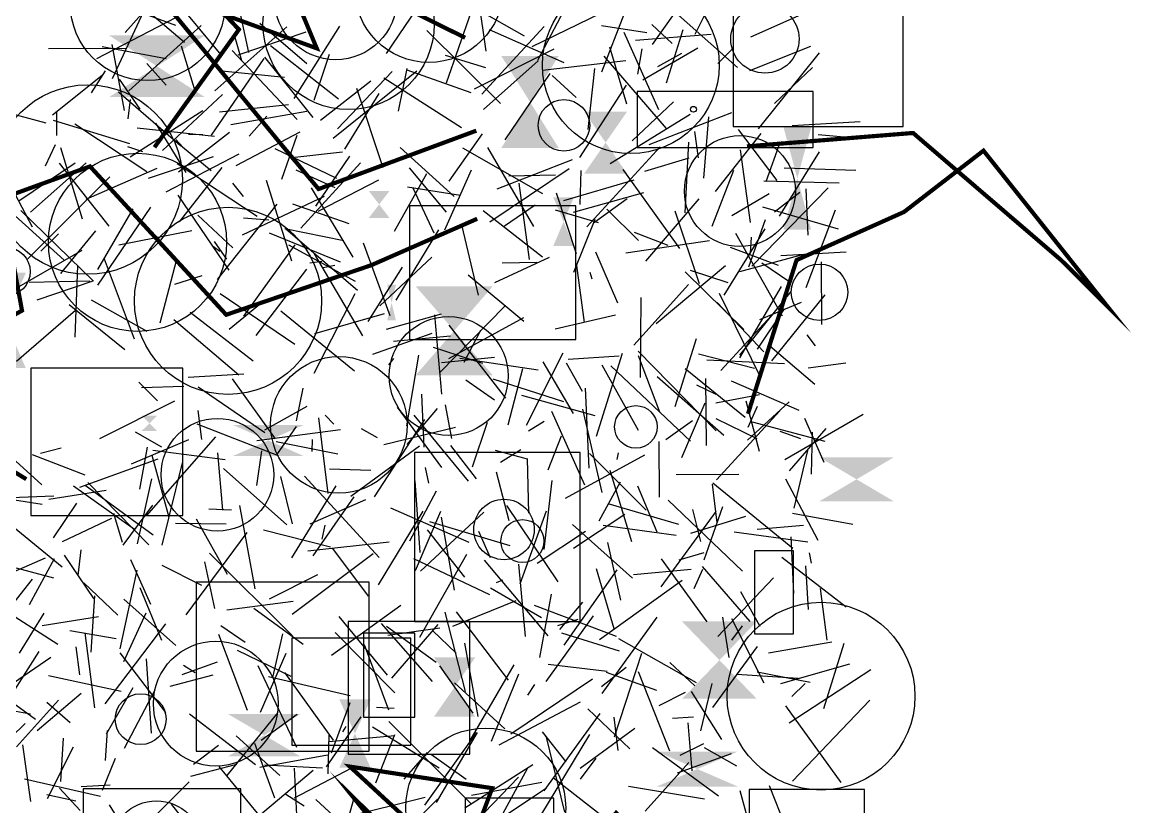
# Model space of a CAD drawing. Extents: x 39652501 to 39653363, y 39457785 to 39458687.
# Drawn here: x 39653230.5 to 39653362.9, y 39458307.1 to 39458400.8 of the extents above; entities that cross this region are included whole.
import ezdxf

# ---------------------------------------------------------------- set-up
doc = ezdxf.new("R2010")
doc.units = 0
doc.layers.get('0').update_dxf_attribs({"linetype": 'CONTINUOUS'})

msp = doc.modelspace()

# ---------------------------------------------------------------- linework, layer by layer
for p, q in [((39653249.8793, 39458398.3449), (39653240.9243, 39458406.0178)), ((39653305.777, 39458398.1174), (39653311.3656, 39458406.0552)), ((39653247.2912, 39458405.2503), (39653254.199, 39458396.8932)), ((39653280.5341, 39458404.802), (39653290.42, 39458399.1395)), ((39653239.981, 39458403.7133), (39653248.8017, 39458400.4283)), ((39653241.2522, 39458394.0792), (39653245.5346, 39458403.2321)), ((39653246.0613, 39458403.2699), (39653242.7668, 39458399.5742)), ((39653273.9967, 39458397.0451), (39653278.38, 39458403.5334)), ((39653285.9045, 39458397.3137), (39653285.0055, 39458403.4229)), ((39653292.053, 39458396.2377), (39653296.23, 39458404.156)), ((39653306.7094, 39458403.5889), (39653315.9385, 39458395.3669)), ((39653310.8745, 39458399.3602), (39653313.1952, 39458404.0743)), ((39653256.3177, 39458402.6875), (39653257.5097, 39458397.1781)), ((39653284.0815, 39458401.9482), (39653281.1138, 39458393.5098)), ((39653291.395, 39458397.882), (39653299.6893, 39458401.8927)), ((39653302.4065, 39458401.917), (39653299.681, 39458394.8191)), ((39653325.9865, 39458402.7853), (39653317.4712, 39458399.0118)), ((39653239.3956, 39458396.4579), (39653248.8154, 39458401.3468)), ((39653243.2016, 39458392.5875), (39653251.8475, 39458400.3969)), ((39653264.4771, 39458395.8116), (39653258.8746, 39458400.625)), ((39653299.6612, 39458400.3927), (39653305.0828, 39458399.5673)), ((39653305.6997, 39458400.494), (39653308.1258, 39458398.2219)), ((39653253.4873, 39458392.6067), (39653262.0724, 39458400.2438)), ((39653256.7219, 39458396.1813), (39653255.8346, 39458399.2448)), ((39653264.3728, 39458399.608), (39653256.2391, 39458396.8577)), ((39653262.9728, 39458391.6762), (39653268.4355, 39458400.325)), ((39653287.6256, 39458391.0558), (39653278.8102, 39458399.7768)), ((39653285.3729, 39458392.1794), (39653292.8356, 39458400.2767)), ((39653286.2741, 39458399.8967), (39653295.18, 39458395.9588)), ((39653302.3277, 39458399.6083), (39653306.4716, 39458390.3532)), ((39653303.7224, 39458398.6284), (39653312.7624, 39458399.3456)), ((39653309.3913, 39458399.8672), (39653307.3997, 39458393.5148)), ((39653247.6622, 39458396.3965), (39653240.0111, 39458397.8428)), ((39653241.1921, 39458398.112), (39653242.6514, 39458390.2484)), ((39653249.4463, 39458397.9568), (39653251.1506, 39458392.4791)), ((39653268.2721, 39458391.572), (39653260.1546, 39458397.9751)), ((39653300.6162, 39458397.8294), (39653302.6806, 39458391.0165)), ((39653304.6173, 39458393.8971), (39653311.1956, 39458397.7268)), ((39653324.6485, 39458397.8946), (39653317.3476, 39458394.9841)), ((39653242.87, 39458397.635), (39653233.6149, 39458397.613)), ((39653259.3374, 39458396.4455), (39653253.0644, 39458387.2763)), ((39653263.3236, 39458389.1579), (39653255.5402, 39458397.3956)), ((39653259.434, 39458396.5982), (39653265.1763, 39458389.3963)), ((39653267.1402, 39458396.9099), (39653265.3164, 39458391.4423)), ((39653280.9978, 39458396.8351), (39653285.8259, 39458395.3685)), ((39653293.9942, 39458397.5466), (39653284.4483, 39458392.8016)), ((39653307.44, 39458388.0842), (39653300.0084, 39458396.7446)), ((39653304.0358, 39458394.5886), (39653304.5215, 39458397.6036)), ((39653309.2308, 39458397.0406), (39653306.3488, 39458395.4696)), ((39653313.5616, 39458395.869), (39653315.3751, 39458397.6447)), ((39653325.6785, 39458397.1342), (39653318.3804, 39458388.0417)), ((39653245.3663, 39458395.8599), (39653247.6574, 39458393.2524)), ((39653275.4289, 39458390.1458), (39653276.4786, 39458395.2375)), ((39653292.0924, 39458396.1519), (39653285.5784, 39458390.3721)), ((39653302.5795, 39458396.1561), (39653292.6343, 39458395.0118)), ((39653298.0963, 39458387.9801), (39653298.8827, 39458395.2602)), ((39653324.8955, 39458395.3604), (39653320.3627, 39458391.092)), ((39653234.0867, 39458389.7167), (39653240.007, 39458394.4776)), ((39653238.7612, 39458392.3643), (39653240.4418, 39458394.9647)), ((39653242.0645, 39458393.9744), (39653244.5218, 39458390.3911)), ((39653261.8169, 39458394.1626), (39653254.3214, 39458394.9381)), ((39653277.6311, 39458394.9397), (39653267.6342, 39458386.9056)), ((39653274.6638, 39458394.897), (39653268.1575, 39458388.0597)), ((39653282.9717, 39458388.1817), (39653273.6792, 39458394.1079)), ((39653284.0993, 39458392.3511), (39653276.4786, 39458395.0629)), ((39653293.5093, 39458394.6702), (39653288.1172, 39458386.7479)), ((39653296.6477, 39458391.7995), (39653293.8007, 39458394.3999)), ((39653249.379, 39458386.0041), (39653241.9578, 39458392.4338)), ((39653272.105, 39458393.7229), (39653266.1201, 39458389.0602)), ((39653270.4079, 39458392.9108), (39653273.5409, 39458383.4258)), ((39653302.6141, 39458393.2677), (39653297.0662, 39458384.6267)), ((39653243.3693, 39458391.5568), (39653243.1073, 39458389.2344)), ((39653247.2325, 39458385.4445), (39653254.3904, 39458392.1548)), ((39653273.0931, 39458392.2671), (39653268.9744, 39458385.6096)), ((39653303.3307, 39458386.6258), (39653308.2895, 39458391.2918)), ((39653226.1921, 39458390.6621), (39653233.3033, 39458388.776)), ((39653234.5995, 39458387.2693), (39653234.5943, 39458390.125)), ((39653243.3857, 39458384.7155), (39653252.0404, 39458390.2561)), ((39653262.3013, 39458390.9299), (39653254.0562, 39458390.0526)), ((39653264.4939, 39458390.1186), (39653255.3787, 39458388.5185)), ((39653305.3786, 39458386.1598), (39653315.2297, 39458390.0136)), ((39653234.1809, 39458389.0881), (39653243.2887, 39458386.3054)), ((39653236.7676, 39458388.6589), (39653245.3513, 39458382.949)), ((39653246.3842, 39458388.7131), (39653250.027, 39458382.8157)), ((39653259.6786, 39458389.5622), (39653257.5923, 39458387.1615)), ((39653310.2559, 39458389.7572), (39653300.6961, 39458383.8756)), ((39653311.9126, 39458382.1574), (39653312.5033, 39458389.466)), ((39653322.4641, 39458388.4643), (39653330.582, 39458388.9364)), ((39653244.1989, 39458388.1476), (39653253.426, 39458387.1757)), ((39653255.2343, 39458387.5931), (39653249.1559, 39458382.8551)), ((39653250.3392, 39458387.3919), (39653252.0432, 39458387.3559)), ((39653256.0341, 39458383.6739), (39653263.6777, 39458387.6984)), ((39653263.288, 39458387.2692), (39653261.4536, 39458382.0032)), ((39653281.4986, 39458381.8004), (39653285.4686, 39458387.4374)), ((39653311.283, 39458384.5869), (39653310.8151, 39458387.7355)), ((39653318.7225, 39458387.4758), (39653313.266, 39458380.5656)), ((39653320.6608, 39458381.8944), (39653316.0578, 39458387.9798)), ((39653325.5477, 39458387.3765), (39653329.5884, 39458386.9935)), ((39653234.4106, 39458386.1379), (39653233.2034, 39458383.5806)), ((39653244.902, 39458385.316), (39653243.0922, 39458385.9158)), ((39653253.0374, 39458383.0296), (39653248.719, 39458386.6096)), ((39653249.6654, 39458385.8644), (39653248.8338, 39458386.7914)), ((39653275.6269, 39458385.8127), (39653282.0811, 39458379.9775)), ((39653291.6051, 39458376.3721), (39653286.0852, 39458385.8074)), ((39653306.6787, 39458385.9003), (39653297.9239, 39458376.3231)), ((39653309.6681, 39458378.0001), (39653310.1108, 39458386.4514)), ((39653321.0198, 39458386.4969), (39653319.3076, 39458381.7043)), ((39653237.6908, 39458377.2719), (39653235.0992, 39458385.7621)), ((39653245.5614, 39458382.1562), (39653253.321, 39458384.7275)), ((39653247.6675, 39458380.5048), (39653256.3979, 39458385.0465)), ((39653268.0553, 39458382.1226), (39653260.6881, 39458385.6519)), ((39653262.6916, 39458384.6053), (39653268.7404, 39458385.2888)), ((39653265.5662, 39458378.8004), (39653269.598, 39458384.788)), ((39653292.6624, 39458380.301), (39653283.1099, 39458385.7382)), ((39653310.0949, 39458384.5421), (39653304.8177, 39458382.9417)), ((39653316.2261, 39458385.5304), (39653317.4545, 39458376.8757)), ((39653325.6626, 39458385.2813), (39653320.9176, 39458377.6227)), ((39653227.3739, 39458384.4592), (39653231.671, 39458376.353)), ((39653236.7858, 39458383.9307), (39653230.056, 39458379.4246)), ((39653231.4721, 39458378.1074), (39653238.0999, 39458384.0048)), ((39653234.896, 39458383.9618), (39653240.8241, 39458376.4221)), ((39653238.107, 39458379.6325), (39653246.5998, 39458383.3568)), ((39653249.0002, 39458383.9249), (39653258.5464, 39458377.6349)), ((39653254.3341, 39458383.4127), (39653249.2099, 39458376.9336)), ((39653263.1472, 39458383.1596), (39653267.8205, 39458381.0492)), ((39653270.8832, 39458383.9812), (39653263.7574, 39458376.1932)), ((39653281.1675, 39458378.0749), (39653276.7566, 39458383.3907)), ((39653295.8028, 39458383.264), (39653286.334, 39458376.8946)), ((39653296.1608, 39458384.3296), (39653287.1853, 39458380.8585)), ((39653302.2253, 39458383.1948), (39653308.9944, 39458373.7369)), ((39653321.5101, 39458383.4029), (39653330.0759, 39458383.0965)), ((39653231.0862, 39458372.4444), (39653240.9419, 39458382.3126)), ((39653259.6277, 39458381.9297), (39653262.6392, 39458372.2893)), ((39653273.0239, 39458381.9217), (39653265.7788, 39458378.1609)), ((39653274.9584, 39458375.8345), (39653278.7963, 39458382.7178)), ((39653280.9642, 39458375.9767), (39653284.1538, 39458383.1439)), ((39653288.5993, 39458382.4325), (39653294.1712, 39458382.5397)), ((39653303.5306, 39458381.9256), (39653295.151, 39458379.4521)), ((39653297.1432, 39458379.0147), (39653297.2372, 39458383.0799)), ((39653312.9036, 39458376.4304), (39653315.4772, 39458383.0953)), ((39653319.0767, 39458381.8347), (39653328.0614, 39458381.588)), ((39653226.0224, 39458380.8984), (39653235.4777, 39458372.3668)), ((39653256.9107, 39458379.9504), (39653255.6373, 39458381.5536)), ((39653270.0071, 39458372.7309), (39653265.037, 39458380.9911)), ((39653276.4892, 39458381.1223), (39653282.8289, 39458380.1304)), ((39653277.1197, 39458380.9896), (39653279.6592, 39458375.6046)), ((39653291.0673, 39458372.4311), (39653289.8235, 39458381.5453)), ((39653326.7695, 39458380.996), (39653317.6192, 39458371.6418)), ((39653324.3769, 39458375.3461), (39653324.1284, 39458380.8641)), ((39653249.0786, 39458380.1245), (39653255.1595, 39458371.1615)), ((39653256.7853, 39458375.3838), (39653266.5892, 39458379.9952)), ((39653296.6871, 39458373.1112), (39653294.3045, 39458380.3635)), ((39653296.3492, 39458378.1118), (39653304.7237, 39458380.4469)), ((39653302.7501, 39458379.6927), (39653298.7071, 39458376.7777)), ((39653304.971, 39458372.2256), (39653311.3443, 39458379.6754)), ((39653319.6952, 39458380.2762), (39653315.2537, 39458377.6352)), ((39653323.3763, 39458380.4286), (39653320.3466, 39458378.0999)), ((39653238.9765, 39458369.8447), (39653230.3001, 39458378.2851)), ((39653245.8133, 39458378.704), (39653239.4836, 39458369.386)), ((39653239.521, 39458371.2605), (39653243.7122, 39458378.5012)), ((39653260.896, 39458379.0472), (39653253.765, 39458370.0469)), ((39653269.5188, 39458376.6979), (39653262.7841, 39458379.0361)), ((39653292.6437, 39458372.7194), (39653285.5274, 39458378.2393)), ((39653291.767, 39458378.9233), (39653288.0805, 39458376.4178)), ((39653294.1336, 39458378.3683), (39653299.2673, 39458376.8707)), ((39653300.3086, 39458378.4447), (39653304.0853, 39458374.7163)), ((39653311.3878, 39458369.5373), (39653308.4586, 39458378.2064)), ((39653318.9176, 39458378.7328), (39653327.9547, 39458376.108)), ((39653324.1174, 39458369.1054), (39653327.6228, 39458378.3731)), ((39653251.4677, 39458377.7358), (39653255.6528, 39458373.8359)), ((39653259.9449, 39458377.1556), (39653256.9164, 39458377.3878)), ((39653298.8864, 39458377.2156), (39653296.3152, 39458370.8844)), ((39653319.2439, 39458377.1753), (39653317.2375, 39458371.5199)), ((39653232.7044, 39458373.428), (39653234.8244, 39458375.5149)), ((39653235.108, 39458370.7659), (39653239.2732, 39458375.8748)), ((39653242.0318, 39458374.1726), (39653250.7355, 39458375.8935)), ((39653268.5167, 39458372.1344), (39653260.0076, 39458375.572)), ((39653268.893, 39458374.6726), (39653261.8451, 39458376.0956)), ((39653270.5151, 39458368.7211), (39653261.9642, 39458376.0542)), ((39653275.1444, 39458367.5953), (39653280.2482, 39458375.9971)), ((39653282.9943, 39458376.4266), (39653284.9352, 39458368.1948)), ((39653307.6236, 39458374.1031), (39653303.605, 39458375.6645)), ((39653319.1781, 39458376.1087), (39653314.2957, 39458368.1913)), ((39653315.6744, 39458375.5702), (39653321.2705, 39458365.699)), ((39653253.3186, 39458373.9783), (39653254.0822, 39458373.4269)), ((39653254.9368, 39458372.4816), (39653253.4521, 39458374.5955)), ((39653263.0578, 39458374.1891), (39653256.8923, 39458365.6542)), ((39653262.298, 39458374.2101), (39653270.2647, 39458369.8316)), ((39653271.2254, 39458374.434), (39653274.4023, 39458365.7549)), ((39653302.5761, 39458373.2355), (39653312.5612, 39458374.7066)), ((39653317.4858, 39458373.1386), (39653317.6078, 39458375.0907)), ((39653228.5365, 39458368.286), (39653237.6287, 39458373.5425)), ((39653271.1668, 39458363.3094), (39653265.3878, 39458373.1343)), ((39653279.4228, 39458372.7083), (39653273.1965, 39458366.92)), ((39653286.9258, 39458369.6817), (39653293.4776, 39458372.7024)), ((39653298.9585, 39458373.3684), (39653301.5801, 39458367.2784)), ((39653320.818, 39458371.7216), (39653315.0862, 39458373.8545)), ((39653323.8045, 39458373.0534), (39653316.1786, 39458370.9702)), ((39653321.1039, 39458372.9139), (39653328.9037, 39458373.3739)), ((39653236.7906, 39458363.1701), (39653237.1028, 39458371.7059)), ((39653243.9023, 39458362.9312), (39653240.3013, 39458372.4915)), ((39653246.9701, 39458364.8725), (39653248.9206, 39458372.3315)), ((39653258.4261, 39458363.3721), (39653264.4714, 39458371.2676)), ((39653264.8419, 39458372.0289), (39653266.2629, 39458372.24)), ((39653266.4356, 39458371.493), (39653267.8109, 39458371.7499)), ((39653271.7878, 39458365.0124), (39653275.9228, 39458371.5073)), ((39653291.9588, 39458372.0629), (39653287.8222, 39458371.9916)), ((39653297.6522, 39458364.8999), (39653296.7435, 39458371.7184)), ((39653306.2048, 39458364.7905), (39653314.5004, 39458371.717)), ((39653322.192, 39458369.7281), (39653318.817, 39458372.0119)), ((39653326.0043, 39458364.6644), (39653325.941, 39458372.1779)), ((39653248.7056, 39458369.5028), (39653251.9875, 39458370.5224)), ((39653290.4112, 39458365.0271), (39653283.7477, 39458370.5845)), ((39653298.2765, 39458370.9211), (39653298.5071, 39458370.1442)), ((39653309.6724, 39458370.9731), (39653316.6621, 39458364.0628)), ((39653314.7963, 39458369.6478), (39653310.3162, 39458371.144)), ((39653231.3082, 39458369.7226), (39653238.5641, 39458369.89)), ((39653238.8986, 39458369.8328), (39653232.2329, 39458367.563)), ((39653303.5364, 39458362.2216), (39653310.0837, 39458369.4604)), ((39653321.1429, 39458369.1994), (39653316.1684, 39458360.6844)), ((39653316.1858, 39458360.9965), (39653322.3505, 39458368.6129)), ((39653245.4105, 39458363.852), (39653238.7459, 39458367.5984)), ((39653263.0617, 39458362.2933), (39653254.1037, 39458368.3432)), ((39653270.2248, 39458368.3549), (39653265.3137, 39458358.8392)), ((39653304.3832, 39458367.9095), (39653304.2968, 39458358.3522)), ((39653313.4775, 39458367.2863), (39653319.0647, 39458361.4029)), ((39653313.7442, 39458368.4296), (39653318.5228, 39458358.6693)), ((39653318.5985, 39458365.2715), (39653323.5739, 39458367.3368)), ((39653320.0269, 39458360.3467), (39653326.4107, 39458368.2172)), ((39653236.8324, 39458366.3459), (39653229.7939, 39458360.2478)), ((39653242.7532, 39458361.6522), (39653236.0813, 39458367.0418)), ((39653258.0786, 39458360.2872), (39653250.5448, 39458366.1151)), ((39653255.1819, 39458364.1137), (39653258.9266, 39458367.199)), ((39653270.1628, 39458359.113), (39653261.3522, 39458366.2501)), ((39653273.7309, 39458365.9542), (39653265.4001, 39458363.5732)), ((39653273.9938, 39458364.1113), (39653280.5713, 39458365.9486)), ((39653280.3456, 39458358.9327), (39653288.117, 39458366.8443)), ((39653313.9225, 39458359.1788), (39653320.426, 39458366.234)), ((39653321.5139, 39458366.5464), (39653318.2621, 39458361.7182)), ((39653248.598, 39458365.2605), (39653256.3546, 39458358.6518)), ((39653280.5864, 39458356.3516), (39653279.7838, 39458365.8195)), ((39653281.4328, 39458364.6117), (39653288.1948, 39458355.8899)), ((39653281.4472, 39458360.6178), (39653290.3814, 39458365.525)), ((39653294.1365, 39458364.1758), (39653301.3366, 39458365.8159)), ((39653279.4185, 39458363.6131), (39653272.3132, 39458361.0898)), ((39653274.8454, 39458362.6806), (39653281.6505, 39458363.3069)), ((39653285.235, 39458363.9559), (39653283.2214, 39458360.1333)), ((39653324.2251, 39458363.4263), (39653325.2054, 39458362.109)), ((39653310.9807, 39458362.9524), (39653308.4258, 39458354.8242)), ((39653325.1781, 39458357.5098), (39653319.7753, 39458362.0874)), ((39653276.4113, 39458352.5865), (39653277.8667, 39458361.0212)), ((39653285.4829, 39458359.9979), (39653279.6097, 39458361.9345)), ((39653280.5667, 39458360.115), (39653286.8785, 39458360.762)), ((39653290.7294, 39458352.6284), (39653295.1166, 39458361.2921)), ((39653301.7836, 39458360.8957), (39653295.6852, 39458360.4873)), ((39653302.1455, 39458361.2269), (39653299.0547, 39458351.2917)), ((39653304.0598, 39458361.4752), (39653313.3647, 39458351.9696)), ((39653304.0689, 39458360.9714), (39653306.6015, 39458354.2326)), ((39653311.2628, 39458361.1584), (39653317.9564, 39458359.4527)), ((39653274.8368, 39458360.6123), (39653274.2159, 39458359.8653)), ((39653282.7458, 39458360.6337), (39653292.1313, 39458359.2693)), ((39653288.5147, 39458352.7014), (39653290.2898, 39458359.426)), ((39653292.6571, 39458360.2279), (39653296.2904, 39458354.0465)), ((39653297.3965, 39458356.6846), (39653295.4997, 39458360.0511)), ((39653304.0833, 39458352.0168), (39653299.7629, 39458359.8004)), ((39653300.8026, 39458359.7344), (39653310.2961, 39458350.747)), ((39653316.8351, 39458353.5634), (39653309.6877, 39458359.384)), ((39653321.5547, 39458359.9844), (39653312.2732, 39458360.4153)), ((39653324.3755, 39458359.4993), (39653328.8522, 39458360.0801)), ((39653256.9439, 39458358.7348), (39653250.2803, 39458358.3509)), ((39653255.5635, 39458358.2012), (39653260.6887, 39458351.0272)), ((39653283.4735, 39458358.0814), (39653286.8757, 39458355.6849)), ((39653295.1953, 39458355.4277), (39653286.7425, 39458358.1436)), ((39653306.3158, 39458358.4689), (39653314.2863, 39458351.4384)), ((39653312.2096, 39458350.2343), (39653312.1528, 39458358.2311)), ((39653244.3969, 39458357.7709), (39653246.6462, 39458355.5624)), ((39653244.7054, 39458357.1294), (39653249.7702, 39458357.3034)), ((39653251.5038, 39458357.2097), (39653259.4407, 39458351.7805)), ((39653263.2328, 39458353.1791), (39653264.029, 39458357.0651)), ((39653297.7127, 39458357.0548), (39653298.1725, 39458347.5068)), ((39653311.0355, 39458357.4489), (39653313.334, 39458356.3687)), ((39653323.2787, 39458354.416), (39653315.2229, 39458357.9164)), ((39653239.7373, 39458351.0376), (39653248.7127, 39458355.5654)), ((39653278.1708, 39458356.3478), (39653278.4407, 39458350.0157)), ((39653298.9378, 39458353.7522), (39653290.1755, 39458356.1909)), ((39653318.5547, 39458356.2621), (39653313.3423, 39458355.2905)), ((39653316.935, 39458355.5538), (39653318.5155, 39458349.5231)), ((39653322.0916, 39458355.4277), (39653317.1113, 39458350.8495)), ((39653251.9262, 39458350.936), (39653251.4955, 39458354.39)), ((39653264.4771, 39458354.8861), (39653259.4167, 39458352.0696)), ((39653280.6128, 39458347.5826), (39653275.3269, 39458354.7975)), ((39653276.4425, 39458350.3406), (39653280.0952, 39458354.6508)), ((39653281.7894, 39458351.0706), (39653281.0262, 39458355.0867)), ((39653297.6695, 39458345.4732), (39653293.743, 39458354.2819)), ((39653297.3946, 39458354.5715), (39653299.728, 39458344.5972)), ((39653309.2692, 39458348.7719), (39653312.0718, 39458355.3192)), ((39653313.4131, 39458346.1017), (39653320.9663, 39458354.3701)), ((39653318.2567, 39458354.8843), (39653317.143, 39458352.3609)), ((39653261.0729, 39458348.9888), (39653251.3667, 39458352.7603)), ((39653265.8737, 39458353.5391), (39653266.9665, 39458344.4822)), ((39653267.7155, 39458352.7657), (39653266.6717, 39458353.8438)), ((39653272.5466, 39458344.0922), (39653278.5638, 39458353.3337)), ((39653283.7902, 39458345.9581), (39653277.3003, 39458353.8273)), ((39653284.2747, 39458347.6861), (39653286.0603, 39458353.0092)), ((39653292.8244, 39458353.0882), (39653290.9539, 39458351.9447)), ((39653310.5385, 39458353.1468), (39653307.365, 39458350.8879)), ((39653318.2899, 39458351.0311), (39653313.3743, 39458353.3939)), ((39653326.3955, 39458350.7152), (39653317.7168, 39458353.0232)), ((39653321.5692, 39458348.5495), (39653330.922, 39458353.9494)), ((39653323.9199, 39458353.504), (39653326.2343, 39458348.2188)), ((39653247.1518, 39458350.0184), (39653244.0018, 39458351.8144)), ((39653268.4917, 39458352.1042), (39653258.5139, 39458350.7722)), ((39653260.9099, 39458349.1016), (39653263.2545, 39458352.4735)), ((39653272.9254, 39458351.1321), (39653271.0003, 39458352.1999)), ((39653282.2436, 39458352.3805), (39653273.6747, 39458350.3155)), ((39653320.9669, 39458351.9478), (39653323.4568, 39458351.0416)), ((39653326.4719, 39458352.2427), (39653322.0961, 39458347.1969)), ((39653324.7537, 39458346.7883), (39653324.8732, 39458351.822)), ((39653232.8375, 39458345.5217), (39653227.5011, 39458350.3335)), ((39653250.3421, 39458350.8763), (39653243.499, 39458347.9982)), ((39653253.5805, 39458351.2362), (39653245.2667, 39458341.8061)), ((39653260.8172, 39458350.6949), (39653268.1733, 39458349.2276)), ((39653265.0961, 39458349.5153), (39653265.1549, 39458350.9214)), ((39653269.7475, 39458344.1672), (39653277.918, 39458350.1972)), ((39653281.625, 39458350.2185), (39653284.7134, 39458346.2178)), ((39653294.8401, 39458351.331), (39653293.2672, 39458347.2765)), ((39653306.6186, 39458344.0468), (39653306.5576, 39458350.7167)), ((39653231.6692, 39458349.1545), (39653237.9469, 39458346.6981)), ((39653235.1392, 39458349.9175), (39653232.6572, 39458349.2519)), ((39653244.5286, 39458345.022), (39653245.4542, 39458350.0177)), ((39653248.027, 39458341.6096), (39653245.9918, 39458349.037)), ((39653246.0757, 39458349.6693), (39653254.7014, 39458348.5361)), ((39653254.4379, 39458342.5031), (39653253.8416, 39458349.341)), ((39653259.0437, 39458349.5956), (39653258.4712, 39458345.4364)), ((39653290.8284, 39458348.6016), (39653287.0334, 39458349.6369)), ((39653290.0238, 39458349.7181), (39653287.595, 39458348.1925)), ((39653295.3789, 39458343.9269), (39653304.8517, 39458349.0972)), ((39653298.2275, 39458349.2795), (39653304.9937, 39458342.5071)), ((39653301.6557, 39458349.3471), (39653301.5255, 39458348.5527)), ((39653322.6904, 39458342.7507), (39653324.3228, 39458349.6371)), ((39653246.6788, 39458348.5678), (39653237.3087, 39458345.1876)), ((39653247.1936, 39458338.3122), (39653249.6173, 39458348.1543)), ((39653262.0836, 39458340.7386), (39653254.5023, 39458347.464)), ((39653267.1719, 39458347.4459), (39653272.1202, 39458347.2873)), ((39653278.6063, 39458347.5957), (39653278.9941, 39458345.7119)), ((39653290.9985, 39458342.1513), (39653290.8418, 39458348.6824)), ((39653245.9118, 39458346.2451), (39653244.1907, 39458338.4886)), ((39653261.3132, 39458346.4995), (39653262.7188, 39458340.8805)), ((39653273.1041, 39458336.8287), (39653264.193, 39458346.5524)), ((39653287.0767, 39458347.0604), (39653288.5947, 39458341.2761)), ((39653303.3153, 39458338.7163), (39653300.7087, 39458347.2398)), ((39653308.5785, 39458346.7366), (39653316.0768, 39458346.777)), ((39653321.6528, 39458346.2198), (39653325.5101, 39458338.9153)), ((39653233.6517, 39458343.8096), (39653240.4911, 39458344.8959)), ((39653243.885, 39458340.1921), (39653236.5875, 39458345.3558)), ((39653246.1223, 39458339.5255), (39653237.9771, 39458345.4603)), ((39653245.596, 39458338.3422), (39653238.2948, 39458345.7871)), ((39653267.9293, 39458345.4035), (39653262.6614, 39458336.801)), ((39653276.7626, 39458338.8149), (39653279.9794, 39458344.7955)), ((39653278.0295, 39458337.4479), (39653277.4172, 39458346.0047)), ((39653292.82, 39458337.7921), (39653293.7891, 39458346.0304)), ((39653301.9143, 39458345.8501), (39653299.3512, 39458341.1989)), ((39653303.9622, 39458345.384), (39653306.2914, 39458339.9208)), ((39653312.9027, 39458345.6098), (39653313.4402, 39458340.9644)), ((39653312.9863, 39458345.7605), (39653322.5409, 39458337.964)), ((39653232.8433, 39458343.1801), (39653224.022, 39458344.5774)), ((39653228.1183, 39458343.9696), (39653234.2556, 39458344.2246)), ((39653264.8688, 39458340.8451), (39653271.5073, 39458343.77)), ((39653270.0791, 39458344.0804), (39653265.1759, 39458337.0485)), ((39653316.5222, 39458335.1884), (39653307.63, 39458343.6782)), ((39653234.1953, 39458339.2081), (39653236.9922, 39458343.3178)), ((39653242.5311, 39458338.3305), (39653246.0768, 39458343.1111)), ((39653252.7683, 39458342.6598), (39653255.4854, 39458342.5293)), ((39653258.3184, 39458333.0863), (39653256.4561, 39458343.0436)), ((39653278.3155, 39458342.3607), (39653273.0037, 39458333.5746)), ((39653283.8806, 39458338.6228), (39653274.5262, 39458342.7137)), ((39653277.4629, 39458335.2939), (39653280.5008, 39458342.3884)), ((39653285.6084, 39458342.2415), (39653278.0443, 39458335.1899)), ((39653288.3119, 39458343.0704), (39653294.464, 39458333.9334)), ((39653293.0623, 39458342.3766), (39653289.9381, 39458333.6718)), ((39653308.9279, 39458340.7732), (39653300.4683, 39458343.232)), ((39653313.316, 39458342.3203), (39653306.7708, 39458333.3446)), ((39653310.5419, 39458342.5829), (39653311.5179, 39458338.7387)), ((39653314.1181, 39458342.9029), (39653311.8916, 39458336.5305)), ((39653322.4924, 39458342.1231), (39653329.6951, 39458340.8297)), ((39653235.2397, 39458335.694), (39653227.4678, 39458342.0273)), ((39653241.1378, 39458341.5153), (39653235.2429, 39458338.7175)), ((39653242.471, 39458338.6428), (39653241.4247, 39458342.0768)), ((39653248.7902, 39458340.946), (39653254.8228, 39458340.8451)), ((39653251.2485, 39458341.4617), (39653254.9739, 39458334.8673)), ((39653288.7593, 39458338.2244), (39653279.168, 39458341.0903)), ((39653282.1311, 39458332.934), (39653280.5622, 39458341.6755)), ((39653303.3835, 39458334.3632), (39653296.1991, 39458340.7764)), ((39653302.467, 39458341.9848), (39653296.3454, 39458337.9006)), ((39653316.8971, 39458341.7224), (39653310.2921, 39458339.6871)), ((39653257.3221, 39458339.823), (39653250.0197, 39458330.0087)), ((39653267.2858, 39458338.0932), (39653259.2821, 39458340.1054)), ((39653266.2938, 39458339.0431), (39653266.6534, 39458340.6987)), ((39653283.3437, 39458334.4983), (39653278.8939, 39458340.1617)), ((39653284.9773, 39458339.9857), (39653286.3866, 39458336.8269)), ((39653292.004, 39458336.1509), (39653297.7712, 39458339.9972)), ((39653299.8827, 39458340.7149), (39653308.6003, 39458339.5155)), ((39653324.3351, 39458338.6858), (39653315.5172, 39458339.8678)), ((39653318.275, 39458340.2347), (39653323.7973, 39458340.7018)), ((39653274.3283, 39458338.6704), (39653264.5917, 39458337.5937)), ((39653300.3936, 39458338.6346), (39653301.9286, 39458331.7426)), ((39653322.3059, 39458339.2926), (39653322.6217, 39458332.5438)), ((39653239.0255, 39458331.9583), (39653235.511, 39458337.1144)), ((39653237.4952, 39458337.7402), (39653237.0999, 39458334.7083)), ((39653252.8351, 39458337.342), (39653262.7753, 39458327.4839)), ((39653272.4135, 39458337.2737), (39653262.7106, 39458330.0439)), ((39653267.553, 39458337.9047), (39653271.7987, 39458332.2101)), ((39653283.5374, 39458337.1921), (39653277.9451, 39458327.2904)), ((39653308.9371, 39458336.5488), (39653311.9362, 39458337.4445)), ((39653321.2342, 39458336.8772), (39653328.8978, 39458330.9443)), ((39653324.4913, 39458337.3778), (39653324.7101, 39458336.1501)), ((39653224.0922, 39458332.8323), (39653233.2721, 39458336.7817)), ((39653229.7596, 39458335.5866), (39653234.2214, 39458334.4025)), ((39653231.3539, 39458331.2385), (39653234.3153, 39458336.717)), ((39653243.4169, 39458336.5834), (39653245.7857, 39458331.2629)), ((39653251.9137, 39458333.4799), (39653247.2108, 39458335.8891)), ((39653252.2689, 39458336.3363), (39653253.4299, 39458330.7395)), ((39653286.3288, 39458332.3849), (39653277.2731, 39458336.6618)), ((39653293.2896, 39458327.4836), (39653285.7159, 39458336.5034)), ((39653290.5953, 39458327.391), (39653289.7893, 39458336.0397)), ((39653299.0267, 39458335.5308), (39653301.1504, 39458328.3606)), ((39653312.2875, 39458329.1634), (39653306.8629, 39458336.667)), ((39653311.7074, 39458335.7804), (39653317.4147, 39458329.1931)), ((39653324.0448, 39458335.8393), (39653324.3542, 39458330.6192)), ((39653231.6562, 39458334.2705), (39653227.86, 39458329.3758)), ((39653244.1638, 39458335.3202), (39653242.1458, 39458325.9483)), ((39653265.7512, 39458334.7799), (39653259.9877, 39458331.8691)), ((39653287.1199, 39458333.8385), (39653287.8981, 39458334.1644)), ((39653301.4952, 39458335.359), (39653295.1678, 39458326.356)), ((39653303.4917, 39458334.7932), (39653310.3779, 39458335.4515)), ((39653311.7612, 39458335.4212), (39653310.7185, 39458333.0948)), ((39653313.576, 39458327.3864), (39653320.234, 39458334.4046)), ((39653241.8996, 39458329.9656), (39653237.8228, 39458333.8089)), ((39653247.1493, 39458326.9142), (39653244.5582, 39458333.2193)), ((39653286.4024, 39458333.223), (39653292.5075, 39458329.6883)), ((39653309.3331, 39458334.0834), (39653299.4227, 39458327.0088)), ((39653325.7928, 39458333.1224), (39653326.5798, 39458326.9743)), ((39653225.0866, 39458332.6636), (39653234.7309, 39458326.4806)), ((39653239.1278, 39458332.2496), (39653238.6563, 39458325.5119)), ((39653242.6104, 39458331.8662), (39653248.8068, 39458326.3141)), ((39653262.8588, 39458331.5794), (39653254.9208, 39458330.5644)), ((39653281.9134, 39458328.6288), (39653289.4914, 39458331.7096)), ((39653292.3096, 39458324.8986), (39653293.7, 39458332.4564)), ((39653297.4114, 39458331.5161), (39653294.6439, 39458328.2551)), ((39653316.2881, 39458332.7639), (39653318.6009, 39458328.6233)), ((39653230.1312, 39458325.4009), (39653233.092, 39458330.1903)), ((39653242.6104, 39458324.4252), (39653245.269, 39458330.2132)), ((39653264.0286, 39458326.4311), (39653258.163, 39458330.7481)), ((39653267.4055, 39458325.1588), (39653275.7085, 39458331.1506)), ((39653280.9565, 39458330.319), (39653283.3782, 39458320.8234)), ((39653288.5771, 39458322.1661), (39653282.3644, 39458330.3317)), ((39653291.6276, 39458331.1324), (39653301.4211, 39458327.44)), ((39653239.5955, 39458329.7493), (39653232.8619, 39458328.6656)), ((39653247.5805, 39458328.9096), (39653240.3292, 39458319.3546)), ((39653268.3033, 39458329.7981), (39653274.0806, 39458322.7968)), ((39653273.3531, 39458328.9667), (39653279.4419, 39458322.0132)), ((39653274.6277, 39458322.4105), (39653280.147, 39458328.8529)), ((39653298.6797, 39458329.8738), (39653293.026, 39458322.0295)), ((39653296.8313, 39458329.4519), (39653294.4015, 39458328.6634)), ((39653299.7674, 39458320.5789), (39653306.3429, 39458329.7283)), ((39653314.9462, 39458324.887), (39653314.1904, 39458329.7046)), ((39653315.2269, 39458329.5693), (39653319.0581, 39458321.852)), ((39653236.1754, 39458328.1212), (39653241.681, 39458327.1561)), ((39653237.9691, 39458327.8457), (39653239.1158, 39458318.8937)), ((39653253.9246, 39458327.68), (39653257.3513, 39458318.6029)), ((39653254.1918, 39458328.7316), (39653257.1242, 39458326.7244)), ((39653261.5544, 39458327.7044), (39653260.3684, 39458322.4921)), ((39653267.8587, 39458327.8925), (39653274.9837, 39458320.6861)), ((39653273.9976, 39458328.6523), (39653279.9129, 39458324.3179)), ((39653280.3821, 39458328.3935), (39653274.1692, 39458327.5093)), ((39653282.3133, 39458325.4291), (39653279.496, 39458328.1144)), ((39653294.9112, 39458327.8247), (39653301.8017, 39458325.691)), ((39653315.2341, 39458326.9523), (39653316.5233, 39458328.6611)), ((39653271.3273, 39458326.4505), (39653274.2371, 39458318.641)), ((39653283.2942, 39458326.5904), (39653284.8851, 39458317.8547)), ((39653301.7004, 39458327.1687), (39653310.9791, 39458321.8883)), ((39653319.6121, 39458325.4663), (39653327.1905, 39458326.7501)), ((39653326.2249, 39458318.8121), (39653328.6483, 39458326.601)), ((39653226.7745, 39458316.6172), (39653232.4851, 39458325.6164)), ((39653237.3524, 39458322.8362), (39653236.901, 39458326.1826)), ((39653247.6165, 39458318.3048), (39653242.1675, 39458325.4338)), ((39653262.607, 39458322.6299), (39653256.1951, 39458325.7376)), ((39653261.9562, 39458325.3777), (39653258.8884, 39458318.3339)), ((39653301.2164, 39458315.4276), (39653304.4835, 39458325.4269)), ((39653312.9709, 39458318.9337), (39653318.3172, 39458326.1981)), ((39653233.8872, 39458324.8758), (39653227.1073, 39458320.2299)), ((39653245.2841, 39458324.7443), (39653245.8918, 39458315.8587)), ((39653253.7732, 39458324.3496), (39653249.5371, 39458322.8207)), ((39653251.137, 39458323.0717), (39653249.7472, 39458323.9542)), ((39653263.2683, 39458314.1422), (39653258.6576, 39458323.9022)), ((39653284.3573, 39458318.2563), (39653280.3802, 39458323.8948)), ((39653289.2039, 39458324.0078), (39653283.9329, 39458314.9823)), ((39653293.3204, 39458324.0894), (39653300.3733, 39458323.261)), ((39653302.6083, 39458323.6796), (39653299.6798, 39458321.4067)), ((39653307.8259, 39458324.2979), (39653310.8135, 39458321.4943)), ((39653321.0924, 39458321.7896), (39653329.3284, 39458324.1287)), ((39653242.311, 39458320.8424), (39653233.6128, 39458322.6847)), ((39653253.2359, 39458322.7972), (39653248.1027, 39458321.4474)), ((39653269.6581, 39458320.3147), (39653259.9141, 39458322.6002)), ((39653267.6794, 39458315.0039), (39653261.8376, 39458323.1083)), ((39653286.5177, 39458314.9138), (39653289.8195, 39458322.9537)), ((39653288.8444, 39458315.7767), (39653298.5995, 39458322.3522)), ((39653300.2215, 39458323.1291), (39653306.2477, 39458320.9739)), ((39653304.0588, 39458323.2136), (39653307.7898, 39458313.7378)), ((39653315.8267, 39458322.9095), (39653323.1806, 39458322.434)), ((39653324.6177, 39458321.9181), (39653318.2869, 39458323.1493)), ((39653322.0911, 39458317.0743), (39653331.8512, 39458323.4727)), ((39653232.0493, 39458317.4738), (39653226.3824, 39458321.6078)), ((39653243.6788, 39458321.2823), (39653240.508, 39458315.7431)), ((39653246.3102, 39458320.9978), (39653242.6376, 39458314.0253)), ((39653288.1335, 39458316.3564), (39653282.1281, 39458321.8806)), ((39653291.6641, 39458321.676), (39653290.8305, 39458320.3911)), ((39653311.5439, 39458316.1422), (39653312.8869, 39458321.7819)), ((39653323.9886, 39458321.7755), (39653322.4009, 39458320.2403)), ((39653229.7741, 39458314.2304), (39653234.8198, 39458319.8019)), ((39653237.5264, 39458320.6123), (39653232.2528, 39458316.1359)), ((39653287.4486, 39458314.4598), (39653297.1666, 39458319.6161)), ((39653306.5671, 39458319.1437), (39653309.7015, 39458320.7538)), ((39653314.0624, 39458315.1054), (39653310.4338, 39458320.8216)), ((39653322.4977, 39458310.1092), (39653331.7499, 39458319.8147)), ((39653231.4485, 39458318.1164), (39653225.3489, 39458319.2316)), ((39653236.2071, 39458317.1024), (39653233.4302, 39458319.5229)), ((39653254.9416, 39458310.7955), (39653261.0409, 39458318.3214)), ((39653267.4405, 39458313.4974), (39653269.6609, 39458319.5028)), ((39653272.8081, 39458318.9615), (39653274.9209, 39458318.8242)), ((39653303.0682, 39458313.9668), (39653298.055, 39458318.7616)), ((39653321.6648, 39458319.1217), (39653328.2531, 39458309.9553)), ((39653230.818, 39458317.009), (39653221.2622, 39458307.7405)), ((39653258.3506, 39458312.0543), (39653250.4696, 39458318.1308)), ((39653259.0365, 39458315.0076), (39653263.317, 39458318.1224)), ((39653270.9116, 39458317.7973), (39653266.7697, 39458311.8172)), ((39653284.1415, 39458307.3832), (39653274.287, 39458317.265)), ((39653292.8282, 39458308.948), (39653299.5015, 39458318.1962)), ((39653301.66, 39458313.7963), (39653301.1819, 39458317.777)), ((39653310.6783, 39458317.7546), (39653308.1669, 39458317.5932)), ((39653309.9935, 39458317.0981), (39653310.4616, 39458311.3454)), ((39653240.4125, 39458312.6044), (39653240.6648, 39458316.1565)), ((39653267.0186, 39458310.9981), (39653267.1268, 39458315.6305)), ((39653269.1448, 39458316.6531), (39653268.7305, 39458316.0136)), ((39653280.3009, 39458311.6617), (39653272.3104, 39458316.5662)), ((39653274.9617, 39458315.6639), (39653272.6971, 39458309.8954)), ((39653284.7139, 39458315.8767), (39653278.5184, 39458307.243)), ((39653279.9717, 39458307.569), (39653284.8575, 39458315.9397)), ((39653298.2409, 39458315.7052), (39653292.3995, 39458306.0281)), ((39653292.5768, 39458316.0288), (39653295.4225, 39458312.4432)), ((39653297.1321, 39458311.6764), (39653303.6448, 39458316.471)), ((39653230.4935, 39458314.4788), (39653231.4695, 39458307.6983)), ((39653235.379, 39458315.2756), (39653235.0306, 39458310.0795)), ((39653253.9424, 39458314.3624), (39653250.9471, 39458312.1056)), ((39653256.0206, 39458315.5545), (39653261.2552, 39458310.7974)), ((39653260.6701, 39458308.0932), (39653258.2466, 39458314.6193)), ((39653267.0892, 39458314.8673), (39653274.9852, 39458315.5603)), ((39653295.3154, 39458306.4365), (39653293.051, 39458315.5558)), ((39653309.0591, 39458313.234), (39653311.886, 39458314.6303)), ((39653236.5666, 39458314.1721), (39653233.4569, 39458308.0015)), ((39653266.9614, 39458313.24), (39653258.8759, 39458311.7603)), ((39653276.0998, 39458310.3729), (39653278.8835, 39458313.5608)), ((39653283.5028, 39458310.3165), (39653279.362, 39458313.2715)), ((39653305.7621, 39458314.1512), (39653313.6668, 39458308.3702)), ((39653308.752, 39458311.1199), (39653315.1936, 39458313.4209)), ((39653311.9246, 39458314.1338), (39653315.7884, 39458311.9506)), ((39653241.5737, 39458312.8288), (39653240.0102, 39458308.9995)), ((39653256.071, 39458312.1174), (39653250.5868, 39458310.6631)), ((39653253.9554, 39458311.884), (39653259.4457, 39458305.1923)), ((39653259.4089, 39458312.0792), (39653266.3549, 39458311.7213)), ((39653262.9631, 39458311.6609), (39653263.2243, 39458306.113)), ((39653263.0011, 39458308.13), (39653269.8595, 39458311.7134)), ((39653291.4546, 39458312.0899), (39653283.3417, 39458306.9107)), ((39653299.0089, 39458312.8836), (39653297.1218, 39458310.3699)), ((39653310.0963, 39458312.337), (39653304.8965, 39458306.5307)), ((39653230.7487, 39458310.3841), (39653239.8355, 39458308.3423)), ((39653265.2177, 39458311.4103), (39653257.7143, 39458305.0502)), ((39653289.7676, 39458310.5904), (39653284.6289, 39458305.2494)), ((39653290.8144, 39458311.5781), (39653285.7036, 39458302.3016)), ((39653293.9629, 39458310.5004), (39653299.766, 39458305.9604)), ((39653237.4048, 39458306.6302), (39653234.9287, 39458309.3002)), ((39653240.9734, 39458309.6591), (39653237.5225, 39458309.4279)), ((39653250.4324, 39458310.0565), (39653244.8047, 39458304.4302)), ((39653284.0978, 39458303.3344), (39653293.0805, 39458309.286)), ((39653292.5566, 39458309.9627), (39653284.152, 39458308.396)), ((39653311.9827, 39458307.9878), (39653302.8999, 39458309.4804)), ((39653316.1852, 39458309.0012), (39653317.2711, 39458305.051)), ((39653319.6952, 39458309.5866), (39653321.6445, 39458304.6759)), ((39653236.8925, 39458307.7457), (39653233.3998, 39458308.4911)), ((39653264.1622, 39458307.1142), (39653261.9486, 39458308.5396)), ((39653265.5411, 39458307.9233), (39653270.5959, 39458303.2981)), ((39653278.6178, 39458308.1877), (39653268.8593, 39458305.7286)), ((39653270.0988, 39458308.0726), (39653269.4173, 39458305.6685)), ((39653280.0865, 39458307.9542), (39653270.6993, 39458298.6025)), ((39653240.8624, 39458307.2994), (39653246.9425, 39458297.5887)), ((39653248.2581, 39458307.3797), (39653255.4433, 39458298.4566))]:
    msp.add_line(p, q)
at = {"const_width": 0.5}
for points in [[(39653212.1293, 39458453.7992), (39653198.72, 39458442.7196), (39653205.5015, 39458427.2989), (39653223.4444, 39458435.0429), (39653226.0617, 39458429.7854), (39653242.0598, 39458415.02), (39653256.3612, 39458399.9145), (39653246.2766, 39458385.8414)], [(39653283.3916, 39458398.9246), (39653277.3358, 39458401.9281), (39653259.0235, 39458413.572), (39653265.6655, 39458397.6602), (39653246.1546, 39458404.7586), (39653261.2913, 39458386.3424), (39653265.8795, 39458380.8573), (39653284.7249, 39458387.8283)], [(39653317.1773, 39458354.0032), (39653322.9773, 39458372.3674), (39653335.8185, 39458378.1181), (39653345.3097, 39458385.4404), (39653360.0157, 39458366.9568), (39653354.6137, 39458372.3391), (39653336.8967, 39458387.5538), (39653317.0496, 39458385.955)], [(39653230.9607, 39458346.1923), (39653213.5344, 39458356.9378), (39653230.4501, 39458366.337), (39653228.0016, 39458379.7245), (39653238.5736, 39458383.5601), (39653254.8463, 39458365.8375), (39653272.1863, 39458371.763), (39653284.83, 39458377.303)], [(39653301.5963, 39458306.5099), (39653284.8866, 39458289.7258), (39653270.0667, 39458308.1441), (39653281.8609, 39458296.5426), (39653286.6239, 39458309.2827), (39653269.6209, 39458311.8576), (39653287.4763, 39458295.3739), (39653293.4008, 39458287.5897)]]:
    msp.add_lwpolyline(points, dxfattribs=at)
for centre, radius in [((39653279.0629, 39458404.8744), 8.8891), ((39653245.4682, 39458403.0639), 9.2577), ((39653269.4587, 39458400.5734), 10.2258), ((39653267.9217, 39458403.6098), 7.3076), ((39653303.1779, 39458395.6625), 10.5612), ((39653319.2055, 39458398.7804), 4.0791), ((39653238.2911, 39458381.9918), 11.3196), ((39653295.1895, 39458388.4635), 3.0754), ((39653310.6601, 39458390.382), 0.3508), ((39653316.2194, 39458380.6146), 6.6281), ((39653244.2541, 39458374.4913), 10.6373), ((39653255.0603, 39458367.494), 11.1782), ((39653228.5418, 39458370.9969), 2.891), ((39653325.7179, 39458368.5246), 3.3696), ((39653281.416, 39458358.5231), 7.1039), ((39653268.3052, 39458352.6841), 8.1541), ((39653303.7873, 39458352.4421), 2.5404), ((39653253.7925, 39458346.7215), 6.7305), ((39653288.0331, 39458340.1912), 3.6124), ((39653290.2271, 39458338.7945), 2.5676), ((39653325.9072, 39458320.2675), 11.2166), ((39653253.6012, 39458319.3854), 7.4601), ((39653244.6271, 39458317.5238), 3.0357), ((39653285.8453, 39458306.9101), 9.5565), ((39653246.5087, 39458302.3109), 5.4592)]:
    msp.add_circle(centre, radius)
for points in [[(39653240.8581, 39458391.8369), (39653252.2928, 39458391.8369), (39653252.2928, 39458399.2086), (39653240.8581, 39458399.2086)], [(39653287.715, 39458385.7644), (39653294.5654, 39458385.7644), (39653294.5654, 39458396.7453), (39653287.715, 39458396.7453)], [(39653297.6013, 39458382.6907), (39653302.74, 39458382.6907), (39653302.74, 39458390.1179), (39653297.6013, 39458390.1179)], [(39653321.4221, 39458376.0173), (39653324.7255, 39458376.0173), (39653324.7255, 39458388.2347), (39653321.4221, 39458388.2347)], [(39653271.882, 39458377.4056), (39653274.3518, 39458377.4056), (39653274.3518, 39458380.6284), (39653271.882, 39458380.6284)], [(39653293.9063, 39458374.0388), (39653296.3842, 39458374.0388), (39653296.3842, 39458379.8726), (39653293.9063, 39458379.8726)], [(39653225.969, 39458359.4629), (39653230.9018, 39458359.4629), (39653230.9018, 39458370.8504), (39653225.969, 39458370.8504)], [(39653274.076, 39458365.1574), (39653275.1245, 39458365.1574), (39653275.1245, 39458369.4281), (39653274.076, 39458369.4281)], [(39653277.4739, 39458358.6062), (39653286.697, 39458358.6062), (39653286.697, 39458369.251), (39653277.4739, 39458369.251)], [(39653244.7617, 39458351.9707), (39653246.5845, 39458351.9707), (39653246.5845, 39458353.7704), (39653244.7617, 39458353.7704)], [(39653255.6217, 39458348.9548), (39653264.1258, 39458348.9548), (39653264.1258, 39458352.684), (39653255.6217, 39458352.684)], [(39653325.7154, 39458343.5601), (39653334.5816, 39458343.5601), (39653334.5816, 39458348.8001), (39653325.7154, 39458348.8001)], [(39653309.3129, 39458319.9562), (39653318.2231, 39458319.9562), (39653318.2231, 39458329.1943), (39653309.3129, 39458329.1943)], [(39653279.6809, 39458317.8361), (39653284.5912, 39458317.8361), (39653284.5912, 39458324.8996), (39653279.6809, 39458324.8996)], [(39653268.3556, 39458311.7319), (39653272.0951, 39458311.7319), (39653272.0951, 39458319.8776), (39653268.3556, 39458319.8776)], [(39653255.0627, 39458313.0877), (39653263.7, 39458313.0877), (39653263.7, 39458318.1341), (39653255.0627, 39458318.1341)], [(39653306.2768, 39458309.4763), (39653315.9711, 39458309.4763), (39653315.9711, 39458313.662), (39653306.2768, 39458313.662)]]:
    msp.add_solid(points)
for points in [[(39653315.4192, 39458388.346, 19730366.2), (39653335.6986, 39458388.346, 19730366.2), (39653335.6986, 39458409.1728, 19730366.2), (39653315.4192, 39458409.1728, 19730366.2)], [(39653303.9454, 39458385.8017, 19730366.2), (39653324.9637, 39458385.8017, 19730366.2), (39653324.9637, 39458392.4985, 19730366.2), (39653303.9454, 39458392.4985, 19730366.2)], [(39653276.7535, 39458362.882), (39653296.6124, 39458362.882), (39653296.6124, 39458378.8522), (39653276.7535, 39458378.8522)], [(39653231.5125, 39458341.8732), (39653249.6451, 39458341.8732), (39653249.6451, 39458359.4429), (39653231.5125, 39458359.4429)], [(39653277.3389, 39458329.2118, 19730366.2), (39653297.1407, 39458329.2118, 19730366.2), (39653297.1407, 39458349.3784, 19730366.2), (39653277.3389, 39458349.3784, 19730366.2)], [(39653317.9703, 39458327.7403), (39653322.6284, 39458327.7403), (39653322.6284, 39458337.633), (39653317.9703, 39458337.633)], [(39653251.2639, 39458313.721), (39653271.9203, 39458313.721), (39653271.9203, 39458333.8927), (39653251.2639, 39458333.8927)], [(39653269.4284, 39458313.3436), (39653283.949, 39458313.3436), (39653283.949, 39458329.1904), (39653269.4284, 39458329.1904)], [(39653271.2494, 39458317.7574), (39653277.3757, 39458317.7574), (39653277.3757, 39458327.8012), (39653271.2494, 39458327.8012)], [(39653262.6954, 39458314.4216), (39653276.9056, 39458314.4216), (39653276.9056, 39458327.1869), (39653262.6954, 39458327.1869)], [(39653237.7763, 39458305.1256), (39653256.5934, 39458305.1256), (39653256.5934, 39458309.2059), (39653237.7763, 39458309.2059)], [(39653317.3248, 39458292.2733), (39653331.095, 39458292.2733), (39653331.095, 39458309.1301), (39653317.3248, 39458309.1301)], [(39653283.3754, 39458291.2351, 19730366.2), (39653293.9792, 39458291.2351, 19730366.2), (39653293.9792, 39458308.091, 19730366.2), (39653283.3754, 39458308.091, 19730366.2)]]:
    msp.add_3dface(points)

doc.saveas('drawing.dxf')
